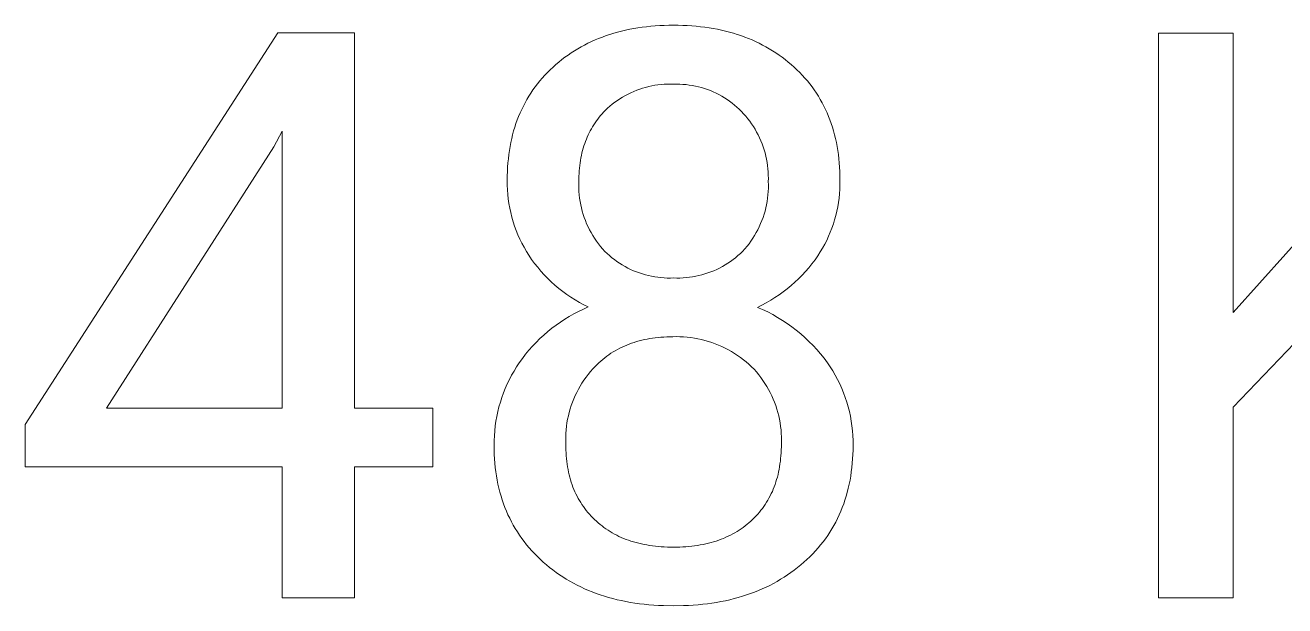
# Model space of a CAD drawing. Header units: millimetres. Extents: x -2542 to 6192, y -257 to 5845.
# Drawn here: x 4411.5 to 4596, y 432.5 to 517.4 of the extents above; entities that cross this region are included whole.
import ezdxf

# ---------------------------------------------------------------- set-up
doc = ezdxf.new("R2010")
doc.units = ezdxf.units.MM
doc.header["$MEASUREMENT"] = 0
doc.layers.add('Domyślny', color=7, linetype='Continuous', true_color=0x000000)

msp = doc.modelspace()

# ---------------------------------------------------------------- linework, layer by layer
at = {"layer": 'Domyślny', "color": 18, "lineweight": 15, "true_color": 0x000000}
for p, q in [((4498.9, 516.58), (4499.49, 516.72)), ((4499.49, 516.72), (4500.09, 516.84)), ((4500.09, 516.84), (4500.69, 516.96)), ((4500.69, 516.96), (4501.3, 517.06)), ((4501.3, 517.06), (4501.93, 517.15)), ((4501.93, 517.15), (4502.56, 517.22)), ((4502.56, 517.22), (4503.2, 517.29)), ((4503.2, 517.29), (4503.84, 517.34)), ((4503.84, 517.34), (4504.5, 517.39)), ((4504.5, 517.39), (4505.16, 517.41)), ((4505.16, 517.41), (4505.83, 517.43)), ((4505.83, 517.43), (4506.51, 517.44)), ((4506.51, 517.44), (4507.19, 517.43)), ((4507.19, 517.43), (4507.86, 517.41)), ((4507.86, 517.41), (4508.52, 517.39)), ((4508.52, 517.39), (4509.18, 517.34)), ((4509.18, 517.34), (4509.82, 517.29)), ((4509.82, 517.29), (4510.46, 517.22)), ((4510.46, 517.22), (4511.09, 517.15)), ((4511.09, 517.15), (4511.71, 517.06)), ((4511.71, 517.06), (4512.32, 516.96)), ((4512.32, 516.96), (4512.93, 516.84)), ((4512.93, 516.84), (4513.52, 516.72)), ((4513.52, 516.72), (4514.11, 516.58)), ((4411.54, 458.99), (4448.56, 516.31)), ((4448.56, 516.31), (4459.76, 516.31)), ((4459.76, 516.31), (4459.76, 461.37)), ((4493.47, 514.54), (4493.97, 514.8)), ((4493.97, 514.8), (4494.49, 515.05)), ((4494.49, 515.05), (4495.01, 515.28)), ((4495.01, 515.28), (4495.54, 515.5)), ((4495.54, 515.5), (4496.08, 515.71)), ((4496.08, 515.71), (4496.63, 515.91)), ((4496.63, 515.91), (4497.18, 516.09)), ((4497.18, 516.09), (4497.75, 516.27)), ((4497.75, 516.27), (4498.32, 516.43)), ((4498.32, 516.43), (4498.9, 516.58)), ((4514.11, 516.58), (4514.69, 516.43)), ((4514.69, 516.43), (4515.27, 516.27)), ((4515.27, 516.27), (4515.83, 516.09)), ((4515.83, 516.09), (4516.39, 515.91)), ((4516.39, 515.91), (4516.94, 515.71)), ((4516.94, 515.71), (4517.47, 515.5)), ((4517.47, 515.5), (4518.01, 515.28)), ((4518.01, 515.28), (4518.53, 515.05)), ((4518.53, 515.05), (4519.05, 514.8)), ((4519.05, 514.8), (4519.55, 514.54)), ((4577.56, 433.6), (4577.56, 516.29)), ((4577.56, 516.29), (4588.47, 516.29)), ((4588.47, 516.29), (4588.47, 475.4)), ((4588.47, 475.4), (4625.23, 516.29)), ((4490.6, 512.74), (4491.06, 513.07)), ((4491.06, 513.07), (4491.53, 513.39)), ((4491.53, 513.39), (4492, 513.7)), ((4492, 513.7), (4492.48, 513.99)), ((4492.48, 513.99), (4492.97, 514.27)), ((4492.97, 514.27), (4493.47, 514.54)), ((4519.55, 514.54), (4520.05, 514.27)), ((4520.05, 514.27), (4520.54, 513.99)), ((4520.54, 513.99), (4521.02, 513.7)), ((4521.02, 513.7), (4521.5, 513.39)), ((4521.5, 513.39), (4521.96, 513.07)), ((4521.96, 513.07), (4522.42, 512.74)), ((4488.45, 510.91), (4488.86, 511.3)), ((4488.86, 511.3), (4489.28, 511.68)), ((4489.28, 511.68), (4489.72, 512.05)), ((4489.72, 512.05), (4490.16, 512.4)), ((4490.16, 512.4), (4490.6, 512.74)), ((4522.42, 512.74), (4522.87, 512.4)), ((4522.87, 512.4), (4523.31, 512.05)), ((4523.31, 512.05), (4523.74, 511.68)), ((4523.74, 511.68), (4524.17, 511.3)), ((4524.17, 511.3), (4524.58, 510.91)), ((4486.58, 508.85), (4486.92, 509.28)), ((4486.92, 509.28), (4487.28, 509.7)), ((4487.28, 509.7), (4487.66, 510.11)), ((4487.66, 510.11), (4488.05, 510.52)), ((4488.05, 510.52), (4488.45, 510.91)), ((4524.58, 510.91), (4524.99, 510.52)), ((4524.99, 510.52), (4525.37, 510.11)), ((4525.37, 510.11), (4525.75, 509.7)), ((4525.75, 509.7), (4526.11, 509.28)), ((4526.11, 509.28), (4526.46, 508.85)), ((4485.32, 507.05), (4485.61, 507.51)), ((4485.61, 507.51), (4485.92, 507.96)), ((4485.92, 507.96), (4486.24, 508.41)), ((4486.24, 508.41), (4486.58, 508.85)), ((4500.27, 507.56), (4499.86, 507.36)), ((4500.69, 507.74), (4500.27, 507.56)), ((4501.11, 507.92), (4500.69, 507.74)), ((4501.55, 508.07), (4501.11, 507.92)), ((4501.98, 508.22), (4501.55, 508.07)), ((4502.42, 508.34), (4501.98, 508.22)), ((4502.87, 508.46), (4502.42, 508.34)), ((4503.32, 508.55), (4502.87, 508.46)), ((4503.77, 508.64), (4503.32, 508.55)), ((4504.22, 508.7), (4503.77, 508.64)), ((4504.68, 508.75), (4504.22, 508.7)), ((4505.14, 508.79), (4504.68, 508.75)), ((4505.6, 508.81), (4505.14, 508.79)), ((4506.05, 508.81), (4505.6, 508.81)), ((4506.51, 508.8), (4506.05, 508.81)), ((4506.97, 508.81), (4506.51, 508.8)), ((4507.43, 508.8), (4506.97, 508.81)), ((4507.89, 508.78), (4507.43, 508.8)), ((4508.35, 508.74), (4507.89, 508.78)), ((4508.81, 508.68), (4508.35, 508.74)), ((4509.26, 508.61), (4508.81, 508.68)), ((4509.71, 508.52), (4509.26, 508.61)), ((4510.16, 508.42), (4509.71, 508.52)), ((4510.6, 508.3), (4510.16, 508.42)), ((4511.04, 508.17), (4510.6, 508.3)), ((4511.48, 508.02), (4511.04, 508.17)), ((4511.91, 507.86), (4511.48, 508.02)), ((4512.33, 507.68), (4511.91, 507.86)), ((4512.75, 507.49), (4512.33, 507.68)), ((4513.16, 507.28), (4512.75, 507.49)), ((4526.46, 508.85), (4526.8, 508.41)), ((4526.8, 508.41), (4527.12, 507.96)), ((4527.12, 507.96), (4527.43, 507.51)), ((4527.43, 507.51), (4527.72, 507.05)), ((4484.27, 505.11), (4484.51, 505.61)), ((4484.51, 505.61), (4484.77, 506.1)), ((4484.77, 506.1), (4485.03, 506.57)), ((4485.03, 506.57), (4485.32, 507.05)), ((4497.19, 505.58), (4496.84, 505.28)), ((4497.54, 505.87), (4497.19, 505.58)), ((4497.9, 506.15), (4497.54, 505.87)), ((4498.28, 506.42), (4497.9, 506.15)), ((4498.66, 506.67), (4498.28, 506.42)), ((4499.05, 506.92), (4498.66, 506.67)), ((4499.45, 507.14), (4499.05, 506.92)), ((4499.86, 507.36), (4499.45, 507.14)), ((4513.56, 507.06), (4513.16, 507.28)), ((4513.96, 506.82), (4513.56, 507.06)), ((4514.34, 506.58), (4513.96, 506.82)), ((4514.72, 506.31), (4514.34, 506.58)), ((4515.09, 506.04), (4514.72, 506.31)), ((4515.45, 505.75), (4515.09, 506.04)), ((4515.8, 505.45), (4515.45, 505.75)), ((4527.72, 507.05), (4528, 506.57)), ((4528, 506.57), (4528.27, 506.1)), ((4528.27, 506.1), (4528.53, 505.61)), ((4528.53, 505.61), (4528.77, 505.11)), ((4483.62, 503.57), (4483.82, 504.09)), ((4483.82, 504.09), (4484.04, 504.61)), ((4484.04, 504.61), (4484.27, 505.11)), ((4495.61, 503.96), (4495.4, 503.69)), ((4495.82, 504.22), (4495.61, 503.96)), ((4496.04, 504.47), (4495.82, 504.22)), ((4496.27, 504.72), (4496.04, 504.47)), ((4496.51, 504.96), (4496.27, 504.72)), ((4496.84, 505.28), (4496.51, 504.96)), ((4516.13, 505.14), (4515.8, 505.45)), ((4516.46, 504.82), (4516.13, 505.14)), ((4516.78, 504.47), (4516.46, 504.82)), ((4517.09, 504.12), (4516.78, 504.47)), ((4517.39, 503.75), (4517.09, 504.12)), ((4517.67, 503.38), (4517.39, 503.75)), ((4528.77, 505.11), (4529, 504.61)), ((4529, 504.61), (4529.22, 504.09)), ((4529.22, 504.09), (4529.42, 503.57)), ((4449.2, 501.94), (4447.95, 499.65)), ((4449.2, 461.37), (4449.2, 501.94)), ((4482.94, 501.4), (4483.09, 501.96)), ((4483.09, 501.96), (4483.25, 502.5)), ((4483.25, 502.5), (4483.43, 503.04)), ((4483.43, 503.04), (4483.62, 503.57)), ((4494.31, 502), (4494.16, 501.69)), ((4494.48, 502.29), (4494.31, 502)), ((4494.65, 502.58), (4494.48, 502.29)), ((4494.82, 502.87), (4494.65, 502.58)), ((4495.01, 503.15), (4494.82, 502.87)), ((4495.2, 503.42), (4495.01, 503.15)), ((4495.4, 503.69), (4495.2, 503.42)), ((4517.94, 502.99), (4517.67, 503.38)), ((4518.2, 502.6), (4517.94, 502.99)), ((4518.45, 502.2), (4518.2, 502.6)), ((4518.68, 501.79), (4518.45, 502.2)), ((4529.42, 503.57), (4529.61, 503.04)), ((4529.61, 503.04), (4529.79, 502.5)), ((4529.79, 502.5), (4529.95, 501.96)), ((4529.95, 501.96), (4530.1, 501.4)), ((4482.56, 499.68), (4482.67, 500.26)), ((4482.67, 500.26), (4482.8, 500.84)), ((4482.8, 500.84), (4482.94, 501.4)), ((4493.5, 500.1), (4493.39, 499.77)), ((4493.61, 500.43), (4493.5, 500.1)), ((4493.74, 500.76), (4493.61, 500.43)), ((4493.87, 501.07), (4493.74, 500.76)), ((4494.01, 501.39), (4493.87, 501.07)), ((4494.16, 501.69), (4494.01, 501.39)), ((4518.9, 501.37), (4518.68, 501.79)), ((4519.1, 500.95), (4518.9, 501.37)), ((4519.29, 500.52), (4519.1, 500.95)), ((4519.47, 500.08), (4519.29, 500.52)), ((4519.63, 499.64), (4519.47, 500.08)), ((4530.1, 501.4), (4530.24, 500.84)), ((4530.24, 500.84), (4530.36, 500.26)), ((4530.36, 500.26), (4530.47, 499.68)), ((4447.95, 499.65), (4423.47, 461.37)), ((4482.31, 497.89), (4482.38, 498.49)), ((4482.38, 498.49), (4482.46, 499.09)), ((4482.46, 499.09), (4482.56, 499.68)), ((4493.02, 498.38), (4492.95, 498.02)), ((4493.1, 498.74), (4493.02, 498.38)), ((4493.19, 499.09), (4493.1, 498.74)), ((4493.28, 499.43), (4493.19, 499.09)), ((4493.39, 499.77), (4493.28, 499.43)), ((4519.78, 499.19), (4519.63, 499.64)), ((4519.91, 498.74), (4519.78, 499.19)), ((4520.02, 498.29), (4519.91, 498.74)), ((4520.12, 497.83), (4520.02, 498.29)), ((4530.47, 499.68), (4530.57, 499.09)), ((4530.57, 499.09), (4530.65, 498.49)), ((4530.65, 498.49), (4530.72, 497.89)), ((4482.17, 496.02), (4482.2, 496.65)), ((4482.2, 496.65), (4482.25, 497.27)), ((4482.25, 497.27), (4482.31, 497.89)), ((4492.74, 496.53), (4492.7, 496.14)), ((4492.78, 496.91), (4492.74, 496.53)), ((4492.83, 497.29), (4492.78, 496.91)), ((4492.88, 497.66), (4492.83, 497.29)), ((4492.95, 498.02), (4492.88, 497.66)), ((4520.21, 497.36), (4520.12, 497.83)), ((4520.28, 496.9), (4520.21, 497.36)), ((4520.33, 496.43), (4520.28, 496.9)), ((4520.37, 495.96), (4520.33, 496.43)), ((4530.72, 497.89), (4530.78, 497.27)), ((4530.78, 497.27), (4530.83, 496.65)), ((4530.83, 496.65), (4530.86, 496.02)), ((4482.14, 494.72), (4482.15, 495.37)), ((4482.14, 494.04), (4482.14, 494.72)), ((4482.15, 495.37), (4482.17, 496.02)), ((4492.64, 494.55), (4492.63, 494.06)), ((4492.66, 495.36), (4492.64, 494.96)), ((4492.64, 494.96), (4492.64, 494.55)), ((4492.67, 495.75), (4492.66, 495.36)), ((4492.7, 496.14), (4492.67, 495.75)), ((4520.39, 495.49), (4520.37, 495.96)), ((4520.4, 495.02), (4520.39, 495.49)), ((4520.39, 494.55), (4520.4, 495.02)), ((4520.4, 494.06), (4520.39, 494.55)), ((4530.86, 496.02), (4530.88, 495.37)), ((4530.88, 495.37), (4530.89, 494.72)), ((4530.89, 494.72), (4530.89, 494.08)), ((4482.17, 493.36), (4482.14, 494.04)), ((4482.22, 492.68), (4482.17, 493.36)), ((4482.29, 492.01), (4482.22, 492.68)), ((4492.63, 494.06), (4492.63, 493.58)), ((4492.63, 493.58), (4492.65, 493.09)), ((4492.65, 493.09), (4492.69, 492.61)), ((4520.34, 492.61), (4520.38, 493.09)), ((4520.38, 493.09), (4520.4, 493.58)), ((4520.4, 493.58), (4520.4, 494.06)), ((4530.82, 492.78), (4530.76, 492.14)), ((4530.86, 493.43), (4530.82, 492.78)), ((4530.89, 494.08), (4530.86, 493.43)), ((4482.39, 491.33), (4482.29, 492.01)), ((4482.51, 490.66), (4482.39, 491.33)), ((4492.69, 492.61), (4492.75, 492.12)), ((4492.75, 492.12), (4492.82, 491.64)), ((4492.82, 491.64), (4492.91, 491.16)), ((4492.91, 491.16), (4493.01, 490.69)), ((4520.02, 490.7), (4520.13, 491.17)), ((4520.13, 491.17), (4520.21, 491.65)), ((4520.21, 491.65), (4520.29, 492.13)), ((4520.29, 492.13), (4520.34, 492.61)), ((4530.56, 490.86), (4530.43, 490.22)), ((4530.67, 491.5), (4530.56, 490.86)), ((4530.76, 492.14), (4530.67, 491.5)), ((4482.66, 490), (4482.51, 490.66)), ((4482.82, 489.34), (4482.66, 490)), ((4483.01, 488.68), (4482.82, 489.34)), ((4493.01, 490.69), (4493.14, 490.22)), ((4493.14, 490.22), (4493.27, 489.75)), ((4493.27, 489.75), (4493.43, 489.29)), ((4493.43, 489.29), (4493.6, 488.83)), ((4519.45, 488.84), (4519.62, 489.3)), ((4519.62, 489.3), (4519.77, 489.76)), ((4519.77, 489.76), (4519.91, 490.22)), ((4519.91, 490.22), (4520.02, 490.7)), ((4530.11, 488.97), (4529.92, 488.35)), ((4530.28, 489.59), (4530.11, 488.97)), ((4530.43, 490.22), (4530.28, 489.59)), ((4483.22, 488.03), (4483.01, 488.68)), ((4483.46, 487.39), (4483.22, 488.03)), ((4483.71, 486.76), (4483.46, 487.39)), ((4493.6, 488.83), (4493.78, 488.38)), ((4493.78, 488.38), (4493.98, 487.94)), ((4493.98, 487.94), (4494.2, 487.5)), ((4494.2, 487.5), (4494.43, 487.08)), ((4518.63, 487.08), (4518.86, 487.51)), ((4518.86, 487.51), (4519.07, 487.95)), ((4519.07, 487.95), (4519.27, 488.39)), ((4519.27, 488.39), (4519.45, 488.84)), ((4529.47, 487.13), (4529.22, 486.54)), ((4529.7, 487.74), (4529.47, 487.13)), ((4529.92, 488.35), (4529.7, 487.74)), ((4483.99, 486.14), (4483.71, 486.76)), ((4484.29, 485.53), (4483.99, 486.14)), ((4484.61, 484.93), (4484.29, 485.53)), ((4494.43, 487.08), (4494.68, 486.66)), ((4494.68, 486.66), (4494.94, 486.25)), ((4494.94, 486.25), (4495.22, 485.84)), ((4495.22, 485.84), (4495.5, 485.45)), ((4495.5, 485.45), (4495.81, 485.07)), ((4517.27, 485.08), (4517.57, 485.46)), ((4517.57, 485.46), (4517.85, 485.85)), ((4517.85, 485.85), (4518.13, 486.25)), ((4518.13, 486.25), (4518.38, 486.66)), ((4518.38, 486.66), (4518.63, 487.08)), ((4528.65, 485.37), (4528.34, 484.8)), ((4528.94, 485.95), (4528.65, 485.37)), ((4529.22, 486.54), (4528.94, 485.95)), ((4484.95, 484.34), (4484.61, 484.93)), ((4485.31, 483.76), (4484.95, 484.34)), ((4485.72, 483.16), (4485.31, 483.76)), ((4495.81, 485.07), (4496.12, 484.7)), ((4496.12, 484.7), (4496.45, 484.34)), ((4496.45, 484.34), (4496.78, 484.02)), ((4496.78, 484.02), (4497.13, 483.71)), ((4497.13, 483.71), (4497.48, 483.41)), ((4497.48, 483.41), (4497.85, 483.13)), ((4515.23, 483.13), (4515.59, 483.41)), ((4515.59, 483.41), (4515.95, 483.71)), ((4515.95, 483.71), (4516.3, 484.02)), ((4516.3, 484.02), (4516.63, 484.34)), ((4516.63, 484.34), (4516.96, 484.7)), ((4516.96, 484.7), (4517.27, 485.08)), ((4527.66, 483.7), (4527.23, 483.1)), ((4528.01, 484.25), (4527.66, 483.7)), ((4528.34, 484.8), (4528.01, 484.25)), ((4486.16, 482.57), (4485.72, 483.16)), ((4486.61, 482), (4486.16, 482.57)), ((4487.08, 481.44), (4486.61, 482)), ((4497.85, 483.13), (4498.22, 482.85)), ((4498.22, 482.85), (4498.6, 482.59)), ((4498.6, 482.59), (4498.99, 482.35)), ((4498.99, 482.35), (4499.4, 482.12)), ((4499.4, 482.12), (4499.8, 481.9)), ((4499.8, 481.9), (4500.22, 481.69)), ((4500.22, 481.69), (4500.64, 481.5)), ((4512.41, 481.51), (4512.84, 481.7)), ((4512.84, 481.7), (4513.26, 481.9)), ((4513.26, 481.9), (4513.67, 482.12)), ((4513.67, 482.12), (4514.07, 482.35)), ((4514.07, 482.35), (4514.46, 482.6)), ((4514.46, 482.6), (4514.85, 482.86)), ((4514.85, 482.86), (4515.23, 483.13)), ((4526.32, 481.94), (4525.84, 481.38)), ((4526.79, 482.51), (4526.32, 481.94)), ((4527.23, 483.1), (4526.79, 482.51)), ((4487.57, 480.9), (4487.08, 481.44)), ((4488.08, 480.38), (4487.57, 480.9)), ((4488.6, 479.88), (4488.08, 480.38)), ((4489.14, 479.39), (4488.6, 479.88)), ((4500.64, 481.5), (4501.07, 481.33)), ((4501.07, 481.33), (4501.5, 481.17)), ((4501.5, 481.17), (4501.94, 481.03)), ((4501.94, 481.03), (4502.39, 480.9)), ((4502.39, 480.9), (4502.84, 480.78)), ((4502.84, 480.78), (4503.29, 480.69)), ((4503.29, 480.69), (4503.75, 480.6)), ((4503.75, 480.6), (4504.2, 480.54)), ((4504.2, 480.54), (4504.66, 480.49)), ((4504.66, 480.49), (4505.13, 480.45)), ((4505.13, 480.45), (4505.59, 480.43)), ((4505.59, 480.43), (4506.05, 480.43)), ((4506.05, 480.43), (4506.51, 480.44)), ((4506.51, 480.44), (4506.98, 480.43)), ((4506.98, 480.43), (4507.44, 480.43)), ((4507.44, 480.43), (4507.91, 480.45)), ((4507.91, 480.45), (4508.37, 480.49)), ((4508.37, 480.49), (4508.83, 480.54)), ((4508.83, 480.54), (4509.29, 480.61)), ((4509.29, 480.61), (4509.75, 480.69)), ((4509.75, 480.69), (4510.21, 480.79)), ((4510.21, 480.79), (4510.66, 480.9)), ((4510.66, 480.9), (4511.1, 481.03)), ((4511.1, 481.03), (4511.54, 481.17)), ((4511.54, 481.17), (4511.98, 481.33)), ((4511.98, 481.33), (4512.41, 481.51)), ((4524.28, 479.81), (4523.73, 479.33)), ((4524.82, 480.32), (4524.28, 479.81)), ((4525.34, 480.84), (4524.82, 480.32)), ((4525.84, 481.38), (4525.34, 480.84)), ((4489.7, 478.92), (4489.14, 479.39)), ((4490.28, 478.47), (4489.7, 478.92)), ((4490.87, 478.04), (4490.28, 478.47)), ((4491.47, 477.63), (4490.87, 478.04)), ((4521.98, 477.98), (4521.36, 477.57)), ((4522.58, 478.41), (4521.98, 477.98)), ((4523.16, 478.86), (4522.58, 478.41)), ((4523.73, 479.33), (4523.16, 478.86)), ((4492.08, 477.24), (4491.47, 477.63)), ((4492.71, 476.87), (4492.08, 477.24)), ((4493.35, 476.52), (4492.71, 476.87)), ((4493.3, 475.89), (4494.01, 476.2)), ((4494.01, 476.2), (4493.35, 476.52)), ((4519.45, 476.46), (4518.79, 476.14)), ((4518.79, 476.14), (4519.55, 475.81)), ((4520.1, 476.81), (4519.45, 476.46)), ((4520.74, 477.18), (4520.1, 476.81)), ((4521.36, 477.57), (4520.74, 477.18)), ((4489.93, 473.99), (4490.58, 474.41)), ((4490.58, 474.41), (4491.24, 474.82)), ((4491.24, 474.82), (4491.91, 475.2)), ((4491.91, 475.2), (4492.6, 475.55)), ((4492.6, 475.55), (4493.3, 475.89)), ((4519.55, 475.81), (4520.3, 475.46)), ((4520.3, 475.46), (4521.03, 475.08)), ((4521.03, 475.08), (4521.75, 474.67)), ((4521.75, 474.67), (4522.46, 474.24)), ((4522.46, 474.24), (4523.15, 473.78)), ((4487.49, 472.08), (4488.08, 472.59)), ((4488.08, 472.59), (4488.68, 473.08)), ((4488.68, 473.08), (4489.3, 473.54)), ((4489.3, 473.54), (4489.93, 473.99)), ((4523.15, 473.78), (4523.83, 473.31)), ((4523.83, 473.31), (4524.49, 472.8)), ((4524.49, 472.8), (4525.13, 472.28)), ((4485.84, 470.45), (4486.37, 471.01)), ((4486.37, 471.01), (4486.92, 471.56)), ((4486.92, 471.56), (4487.49, 472.08)), ((4499.66, 470.62), (4499.31, 470.47)), ((4500.01, 470.76), (4499.66, 470.62)), ((4500.37, 470.89), (4500.01, 470.76)), ((4500.74, 471.01), (4500.37, 470.89)), ((4501.1, 471.13), (4500.74, 471.01)), ((4501.48, 471.23), (4501.1, 471.13)), ((4501.86, 471.33), (4501.48, 471.23)), ((4502.25, 471.42), (4501.86, 471.33)), ((4502.64, 471.5), (4502.25, 471.42)), ((4503.03, 471.57), (4502.64, 471.5)), ((4503.43, 471.63), (4503.03, 471.57)), ((4503.84, 471.69), (4503.43, 471.63)), ((4504.25, 471.73), (4503.84, 471.69)), ((4504.67, 471.77), (4504.25, 471.73)), ((4505.1, 471.8), (4504.67, 471.77)), ((4505.52, 471.82), (4505.1, 471.8)), ((4505.96, 471.83), (4505.52, 471.82)), ((4506.4, 471.84), (4505.96, 471.83)), ((4506.93, 471.85), (4506.4, 471.84)), ((4507.45, 471.84), (4506.93, 471.85)), ((4507.98, 471.82), (4507.45, 471.84)), ((4508.51, 471.78), (4507.98, 471.82)), ((4509.04, 471.72), (4508.51, 471.78)), ((4509.56, 471.64), (4509.04, 471.72)), ((4510.08, 471.54), (4509.56, 471.64)), ((4510.6, 471.43), (4510.08, 471.54)), ((4511.11, 471.3), (4510.6, 471.43)), ((4511.62, 471.16), (4511.11, 471.3)), ((4512.12, 471), (4511.62, 471.16)), ((4512.62, 470.82), (4512.12, 471)), ((4513.11, 470.62), (4512.62, 470.82)), ((4513.59, 470.41), (4513.11, 470.62)), ((4525.13, 472.28), (4525.75, 471.73)), ((4525.75, 471.73), (4526.35, 471.16)), ((4526.35, 471.16), (4526.94, 470.57)), ((4526.94, 470.57), (4527.5, 469.96)), ((4598.59, 472.05), (4588.47, 461.55)), ((4483.92, 468.03), (4484.37, 468.66)), ((4484.37, 468.66), (4484.84, 469.27)), ((4484.84, 469.27), (4485.33, 469.87)), ((4485.33, 469.87), (4485.84, 470.45)), ((4496.43, 468.76), (4496.14, 468.52)), ((4496.73, 468.98), (4496.43, 468.76)), ((4497.03, 469.2), (4496.73, 468.98)), ((4497.34, 469.41), (4497.03, 469.2)), ((4497.66, 469.61), (4497.34, 469.41)), ((4497.98, 469.8), (4497.66, 469.61)), ((4498.3, 469.98), (4497.98, 469.8)), ((4498.63, 470.15), (4498.3, 469.98)), ((4498.97, 470.32), (4498.63, 470.15)), ((4499.31, 470.47), (4498.97, 470.32)), ((4514.07, 470.18), (4513.59, 470.41)), ((4514.54, 469.93), (4514.07, 470.18)), ((4515, 469.67), (4514.54, 469.93)), ((4515.45, 469.4), (4515, 469.67)), ((4515.89, 469.11), (4515.45, 469.4)), ((4516.32, 468.8), (4515.89, 469.11)), ((4516.75, 468.48), (4516.32, 468.8)), ((4527.5, 469.96), (4528.04, 469.34)), ((4528.04, 469.34), (4528.56, 468.69)), ((4528.56, 468.69), (4529.05, 468.03)), ((4482.79, 466.2), (4483.15, 466.82)), ((4483.15, 466.82), (4483.52, 467.43)), ((4483.52, 467.43), (4483.92, 468.03)), ((4494.67, 467.12), (4494.33, 466.73)), ((4495.03, 467.5), (4494.67, 467.12)), ((4495.3, 467.77), (4495.03, 467.5)), ((4495.57, 468.03), (4495.3, 467.77)), ((4495.85, 468.28), (4495.57, 468.03)), ((4496.14, 468.52), (4495.85, 468.28)), ((4517.16, 468.15), (4516.75, 468.48)), ((4517.56, 467.8), (4517.16, 468.15)), ((4517.94, 467.44), (4517.56, 467.8)), ((4518.3, 467.07), (4517.94, 467.44)), ((4518.65, 466.68), (4518.3, 467.07)), ((4529.05, 468.03), (4529.45, 467.43)), ((4529.45, 467.43), (4529.83, 466.83)), ((4529.83, 466.83), (4530.19, 466.21)), ((4482.15, 464.93), (4482.46, 465.57)), ((4482.46, 465.57), (4482.79, 466.2)), ((4493.1, 465.05), (4492.83, 464.6)), ((4493.39, 465.48), (4493.1, 465.05)), ((4493.69, 465.91), (4493.39, 465.48)), ((4494, 466.32), (4493.69, 465.91)), ((4494.33, 466.73), (4494, 466.32)), ((4518.98, 466.28), (4518.65, 466.68)), ((4519.29, 465.87), (4518.98, 466.28)), ((4519.6, 465.44), (4519.29, 465.87)), ((4519.89, 465.01), (4519.6, 465.44)), ((4520.16, 464.57), (4519.89, 465.01)), ((4530.19, 466.21), (4530.53, 465.58)), ((4530.53, 465.58), (4530.85, 464.94)), ((4481.36, 462.94), (4481.6, 463.61)), ((4481.6, 463.61), (4481.86, 464.27)), ((4481.86, 464.27), (4482.15, 464.93)), ((4492.11, 463.22), (4491.9, 462.74)), ((4492.33, 463.69), (4492.11, 463.22)), ((4492.57, 464.15), (4492.33, 463.69)), ((4492.83, 464.6), (4492.57, 464.15)), ((4520.42, 464.12), (4520.16, 464.57)), ((4520.66, 463.66), (4520.42, 464.12)), ((4520.89, 463.19), (4520.66, 463.66)), ((4521.1, 462.72), (4520.89, 463.19)), ((4530.85, 464.94), (4531.14, 464.28)), ((4531.14, 464.28), (4531.41, 463.62)), ((4531.41, 463.62), (4531.66, 462.95)), ((4423.47, 461.37), (4449.2, 461.37)), ((4459.76, 461.37), (4471.25, 461.37)), ((4471.25, 461.37), (4471.25, 452.79)), ((4480.77, 460.88), (4480.94, 461.57)), ((4480.94, 461.57), (4481.14, 462.26)), ((4481.14, 462.26), (4481.36, 462.94)), ((4491.37, 461.27), (4491.23, 460.77)), ((4491.53, 461.77), (4491.37, 461.27)), ((4491.71, 462.26), (4491.53, 461.77)), ((4491.9, 462.74), (4491.71, 462.26)), ((4521.29, 462.24), (4521.1, 462.72)), ((4521.47, 461.75), (4521.29, 462.24)), ((4521.64, 461.26), (4521.47, 461.75)), ((4531.66, 462.95), (4531.88, 462.27)), ((4531.88, 462.27), (4532.08, 461.58)), ((4532.08, 461.58), (4532.26, 460.89)), ((4588.47, 461.55), (4588.47, 433.6)), ((4480.39, 458.78), (4480.49, 459.48)), ((4480.49, 459.48), (4480.62, 460.18)), ((4480.62, 460.18), (4480.77, 460.88)), ((4491, 459.76), (4490.9, 459.24)), ((4491.1, 460.27), (4491, 459.76)), ((4491.23, 460.77), (4491.1, 460.27)), ((4521.78, 460.76), (4521.64, 461.26)), ((4521.91, 460.25), (4521.78, 460.76)), ((4522.02, 459.75), (4521.91, 460.25)), ((4522.11, 459.24), (4522.02, 459.75)), ((4532.26, 460.89), (4532.41, 460.19)), ((4532.41, 460.19), (4532.54, 459.49)), ((4532.54, 459.49), (4532.64, 458.78)), ((4411.54, 452.79), (4411.54, 458.99)), ((4480.26, 457.35), (4480.31, 458.07)), ((4480.31, 458.07), (4480.39, 458.78)), ((4490.73, 457.69), (4490.71, 457.17)), ((4490.77, 458.21), (4490.73, 457.69)), ((4490.83, 458.73), (4490.77, 458.21)), ((4490.9, 459.24), (4490.83, 458.73)), ((4522.19, 458.72), (4522.11, 459.24)), ((4522.25, 458.21), (4522.19, 458.72)), ((4522.29, 457.69), (4522.25, 458.21)), ((4522.31, 457.17), (4522.29, 457.69)), ((4532.64, 458.78), (4532.72, 458.07)), ((4532.72, 458.07), (4532.77, 457.36)), ((4480.22, 455.93), (4480.23, 456.64)), ((4480.23, 455.26), (4480.22, 455.93)), ((4480.23, 456.64), (4480.26, 457.35)), ((4490.71, 457.17), (4490.71, 456.65)), ((4490.71, 456.65), (4490.72, 456.13)), ((4490.72, 456.13), (4490.72, 455.69)), ((4522.3, 455.7), (4522.31, 456.13)), ((4522.32, 456.65), (4522.31, 457.17)), ((4522.31, 456.13), (4522.32, 456.65)), ((4532.77, 457.36), (4532.8, 456.64)), ((4532.8, 456.64), (4532.8, 455.93)), ((4532.8, 455.93), (4532.8, 455.26)), ((4480.25, 454.61), (4480.23, 455.26)), ((4480.29, 453.96), (4480.25, 454.61)), ((4480.33, 453.32), (4480.29, 453.96)), ((4490.72, 455.69), (4490.74, 455.26)), ((4490.74, 455.26), (4490.76, 454.83)), ((4490.76, 454.83), (4490.79, 454.41)), ((4490.79, 454.41), (4490.82, 454)), ((4490.82, 454), (4490.87, 453.59)), ((4522.16, 453.61), (4522.2, 454.02)), ((4522.2, 454.02), (4522.24, 454.43)), ((4522.24, 454.43), (4522.27, 454.85)), ((4522.27, 454.85), (4522.29, 455.27)), ((4522.29, 455.27), (4522.3, 455.7)), ((4532.74, 453.95), (4532.69, 453.31)), ((4532.78, 454.6), (4532.74, 453.95)), ((4532.8, 455.26), (4532.78, 454.6)), ((4449.2, 452.79), (4411.54, 452.79)), ((4449.2, 433.6), (4449.2, 452.79)), ((4471.25, 452.79), (4459.76, 452.79)), ((4459.76, 452.79), (4459.76, 433.6)), ((4480.4, 452.69), (4480.33, 453.32)), ((4480.48, 452.07), (4480.4, 452.69)), ((4480.57, 451.46), (4480.48, 452.07)), ((4490.87, 453.59), (4490.92, 453.19)), ((4490.92, 453.19), (4490.99, 452.79)), ((4490.99, 452.79), (4491.06, 452.4)), ((4491.06, 452.4), (4491.14, 452.01)), ((4521.81, 451.67), (4521.9, 452.05)), ((4521.9, 452.05), (4521.97, 452.43)), ((4521.97, 452.43), (4522.04, 452.82)), ((4522.04, 452.82), (4522.1, 453.22)), ((4522.1, 453.22), (4522.16, 453.61)), ((4532.55, 452.06), (4532.46, 451.44)), ((4532.63, 452.68), (4532.55, 452.06)), ((4532.69, 453.31), (4532.63, 452.68)), ((4480.67, 450.85), (4480.57, 451.46)), ((4480.79, 450.25), (4480.67, 450.85)), ((4480.93, 449.67), (4480.79, 450.25)), ((4491.14, 452.01), (4491.22, 451.63)), ((4491.22, 451.63), (4491.32, 451.26)), ((4491.32, 451.26), (4491.42, 450.89)), ((4491.42, 450.89), (4491.53, 450.53)), ((4491.53, 450.53), (4491.65, 450.18)), ((4521.25, 449.88), (4521.38, 450.23)), ((4521.38, 450.23), (4521.5, 450.58)), ((4521.5, 450.58), (4521.61, 450.94)), ((4521.61, 450.94), (4521.72, 451.3)), ((4521.72, 451.3), (4521.81, 451.67)), ((4532.24, 450.24), (4532.1, 449.65)), ((4532.36, 450.83), (4532.24, 450.24)), ((4532.46, 451.44), (4532.36, 450.83)), ((4481.08, 449.09), (4480.93, 449.67)), ((4481.24, 448.51), (4481.08, 449.09)), ((4481.41, 447.95), (4481.24, 448.51)), ((4491.65, 450.18), (4491.78, 449.83)), ((4491.78, 449.83), (4491.92, 449.49)), ((4491.92, 449.49), (4492.06, 449.15)), ((4492.06, 449.15), (4492.22, 448.82)), ((4492.22, 448.82), (4492.38, 448.5)), ((4492.38, 448.5), (4492.55, 448.18)), ((4520.49, 448.23), (4520.66, 448.54)), ((4520.66, 448.54), (4520.82, 448.87)), ((4520.82, 448.87), (4520.98, 449.2)), ((4520.98, 449.2), (4521.12, 449.54)), ((4521.12, 449.54), (4521.25, 449.88)), ((4531.8, 448.49), (4531.62, 447.93)), ((4531.96, 449.06), (4531.8, 448.49)), ((4532.1, 449.65), (4531.96, 449.06)), ((4481.61, 447.4), (4481.41, 447.95)), ((4481.81, 446.85), (4481.61, 447.4)), ((4482.03, 446.31), (4481.81, 446.85)), ((4492.55, 448.18), (4492.72, 447.87)), ((4492.72, 447.87), (4492.91, 447.56)), ((4492.91, 447.56), (4493.1, 447.26)), ((4493.1, 447.26), (4493.3, 446.97)), ((4493.3, 446.97), (4493.51, 446.68)), ((4493.51, 446.68), (4493.73, 446.4)), ((4519.31, 446.44), (4519.53, 446.72)), ((4519.53, 446.72), (4519.74, 447.01)), ((4519.74, 447.01), (4519.94, 447.3)), ((4519.94, 447.3), (4520.13, 447.61)), ((4520.13, 447.61), (4520.32, 447.91)), ((4520.32, 447.91), (4520.49, 448.23)), ((4531.23, 446.82), (4531.01, 446.29)), ((4531.43, 447.37), (4531.23, 446.82)), ((4531.62, 447.93), (4531.43, 447.37)), ((4482.26, 445.78), (4482.03, 446.31)), ((4482.51, 445.26), (4482.26, 445.78)), ((4482.77, 444.75), (4482.51, 445.26)), ((4483.04, 444.24), (4482.77, 444.75)), ((4493.73, 446.4), (4493.96, 446.12)), ((4493.96, 446.12), (4494.19, 445.85)), ((4494.19, 445.85), (4494.43, 445.59)), ((4494.43, 445.59), (4494.68, 445.33)), ((4494.68, 445.33), (4494.94, 445.08)), ((4494.94, 445.08), (4495.2, 444.83)), ((4495.2, 444.83), (4495.47, 444.59)), ((4517.56, 444.62), (4517.83, 444.86)), ((4517.83, 444.86), (4518.09, 445.11)), ((4518.09, 445.11), (4518.35, 445.36)), ((4518.35, 445.36), (4518.6, 445.62)), ((4518.6, 445.62), (4518.84, 445.89)), ((4518.84, 445.89), (4519.08, 446.16)), ((4519.08, 446.16), (4519.31, 446.44)), ((4530.27, 444.72), (4530, 444.22)), ((4530.53, 445.23), (4530.27, 444.72)), ((4530.78, 445.76), (4530.53, 445.23)), ((4531.01, 446.29), (4530.78, 445.76)), ((4483.33, 443.75), (4483.04, 444.24)), ((4483.64, 443.26), (4483.33, 443.75)), ((4483.95, 442.78), (4483.64, 443.26)), ((4495.47, 444.59), (4495.74, 444.36)), ((4495.74, 444.36), (4496.03, 444.14)), ((4496.03, 444.14), (4496.31, 443.92)), ((4496.31, 443.92), (4496.61, 443.71)), ((4496.61, 443.71), (4496.91, 443.51)), ((4496.91, 443.51), (4497.22, 443.32)), ((4497.22, 443.32), (4497.53, 443.13)), ((4497.53, 443.13), (4497.85, 442.96)), ((4497.85, 442.96), (4498.18, 442.79)), ((4514.85, 442.79), (4515.18, 442.97)), ((4515.18, 442.97), (4515.5, 443.14)), ((4515.5, 443.14), (4515.81, 443.33)), ((4515.81, 443.33), (4516.12, 443.53)), ((4516.12, 443.53), (4516.42, 443.73)), ((4516.42, 443.73), (4516.71, 443.94)), ((4516.71, 443.94), (4517, 444.16)), ((4517, 444.16), (4517.28, 444.38)), ((4517.28, 444.38), (4517.56, 444.62)), ((4529.4, 443.23), (4529.09, 442.75)), ((4529.71, 443.72), (4529.4, 443.23)), ((4530, 444.22), (4529.71, 443.72)), ((4484.28, 442.31), (4483.95, 442.78)), ((4484.63, 441.85), (4484.28, 442.31)), ((4484.99, 441.4), (4484.63, 441.85)), ((4485.36, 440.95), (4484.99, 441.4)), ((4498.18, 442.79), (4498.51, 442.62)), ((4498.51, 442.62), (4498.85, 442.47)), ((4498.85, 442.47), (4499.2, 442.32)), ((4499.2, 442.32), (4499.55, 442.18)), ((4499.55, 442.18), (4499.91, 442.05)), ((4499.91, 442.05), (4500.27, 441.93)), ((4500.27, 441.93), (4500.64, 441.82)), ((4500.64, 441.82), (4501.02, 441.71)), ((4501.02, 441.71), (4501.41, 441.61)), ((4501.41, 441.61), (4501.8, 441.52)), ((4501.8, 441.52), (4502.19, 441.43)), ((4502.19, 441.43), (4502.6, 441.36)), ((4502.6, 441.36), (4503.01, 441.29)), ((4503.01, 441.29), (4503.42, 441.23)), ((4503.42, 441.23), (4503.85, 441.18)), ((4503.85, 441.18), (4504.27, 441.14)), ((4504.27, 441.14), (4504.71, 441.1)), ((4504.71, 441.1), (4505.15, 441.07)), ((4505.15, 441.07), (4505.6, 441.05)), ((4505.6, 441.05), (4506.05, 441.04)), ((4506.05, 441.04), (4506.51, 441.04)), ((4506.51, 441.04), (4506.97, 441.04)), ((4506.97, 441.04), (4507.43, 441.05)), ((4507.43, 441.05), (4507.88, 441.07)), ((4507.88, 441.07), (4508.32, 441.1)), ((4508.32, 441.1), (4508.75, 441.14)), ((4508.75, 441.14), (4509.18, 441.18)), ((4509.18, 441.18), (4509.6, 441.23)), ((4509.6, 441.23), (4510.02, 441.29)), ((4510.02, 441.29), (4510.43, 441.36)), ((4510.43, 441.36), (4510.83, 441.44)), ((4510.83, 441.44), (4511.23, 441.52)), ((4511.23, 441.52), (4511.62, 441.61)), ((4511.62, 441.61), (4512, 441.71)), ((4512, 441.71), (4512.38, 441.82)), ((4512.38, 441.82), (4512.75, 441.93)), ((4512.75, 441.93), (4513.12, 442.06)), ((4513.12, 442.06), (4513.48, 442.19)), ((4513.48, 442.19), (4513.83, 442.33)), ((4513.83, 442.33), (4514.18, 442.48)), ((4514.18, 442.48), (4514.52, 442.63)), ((4514.52, 442.63), (4514.85, 442.79)), ((4528.05, 441.37), (4527.68, 440.92)), ((4528.41, 441.82), (4528.05, 441.37)), ((4528.76, 442.28), (4528.41, 441.82)), ((4529.09, 442.75), (4528.76, 442.28)), ((4485.75, 440.52), (4485.36, 440.95)), ((4486.15, 440.09), (4485.75, 440.52)), ((4486.56, 439.67), (4486.15, 440.09)), ((4486.99, 439.26), (4486.56, 439.67)), ((4487.43, 438.85), (4486.99, 439.26)), ((4526.04, 439.23), (4525.59, 438.83)), ((4526.47, 439.64), (4526.04, 439.23)), ((4526.89, 440.06), (4526.47, 439.64)), ((4527.29, 440.49), (4526.89, 440.06)), ((4527.68, 440.92), (4527.29, 440.49)), ((4487.89, 438.46), (4487.43, 438.85)), ((4488.35, 438.08), (4487.89, 438.46)), ((4488.82, 437.71), (4488.35, 438.08)), ((4489.3, 437.35), (4488.82, 437.71)), ((4489.79, 437.01), (4489.3, 437.35)), ((4523.71, 437.32), (4523.22, 436.98)), ((4524.19, 437.68), (4523.71, 437.32)), ((4524.67, 438.05), (4524.19, 437.68)), ((4525.13, 438.43), (4524.67, 438.05)), ((4525.59, 438.83), (4525.13, 438.43)), ((4490.29, 436.68), (4489.79, 437.01)), ((4490.79, 436.36), (4490.29, 436.68)), ((4491.31, 436.05), (4490.79, 436.36)), ((4491.84, 435.76), (4491.31, 436.05)), ((4492.37, 435.48), (4491.84, 435.76)), ((4492.92, 435.21), (4492.37, 435.48)), ((4520.62, 435.45), (4520.07, 435.19)), ((4521.15, 435.73), (4520.62, 435.45)), ((4521.68, 436.03), (4521.15, 435.73)), ((4522.2, 436.33), (4521.68, 436.03)), ((4522.71, 436.65), (4522.2, 436.33)), ((4523.22, 436.98), (4522.71, 436.65)), ((4459.76, 433.6), (4449.2, 433.6)), ((4493.47, 434.95), (4492.92, 435.21)), ((4494.04, 434.71), (4493.47, 434.95)), ((4494.61, 434.48), (4494.04, 434.71)), ((4495.19, 434.26), (4494.61, 434.48)), ((4495.78, 434.05), (4495.19, 434.26)), ((4496.39, 433.86), (4495.78, 434.05)), ((4497, 433.68), (4496.39, 433.86)), ((4497.62, 433.51), (4497, 433.68)), ((4515.99, 433.67), (4515.37, 433.5)), ((4516.6, 433.85), (4515.99, 433.67)), ((4517.2, 434.04), (4516.6, 433.85)), ((4517.79, 434.24), (4517.2, 434.04)), ((4518.37, 434.46), (4517.79, 434.24)), ((4518.95, 434.69), (4518.37, 434.46)), ((4519.51, 434.93), (4518.95, 434.69)), ((4520.07, 435.19), (4519.51, 434.93)), ((4588.47, 433.6), (4577.56, 433.6)), ((4498.24, 433.35), (4497.62, 433.51)), ((4498.88, 433.21), (4498.24, 433.35)), ((4499.53, 433.08), (4498.88, 433.21)), ((4500.19, 432.96), (4499.53, 433.08)), ((4500.85, 432.86), (4500.19, 432.96)), ((4501.53, 432.76), (4500.85, 432.86)), ((4502.21, 432.68), (4501.53, 432.76)), ((4502.91, 432.61), (4502.21, 432.68)), ((4503.61, 432.56), (4502.91, 432.61)), ((4504.32, 432.51), (4503.61, 432.56)), ((4505.04, 432.48), (4504.32, 432.51)), ((4506.51, 432.46), (4505.04, 432.48)), ((4507.97, 432.48), (4506.51, 432.46)), ((4508.69, 432.51), (4507.97, 432.48)), ((4509.4, 432.55), (4508.69, 432.51)), ((4510.1, 432.61), (4509.4, 432.55)), ((4510.79, 432.68), (4510.1, 432.61)), ((4511.47, 432.76), (4510.79, 432.68)), ((4512.14, 432.85), (4511.47, 432.76)), ((4512.8, 432.96), (4512.14, 432.85)), ((4513.46, 433.07), (4512.8, 432.96)), ((4514.1, 433.2), (4513.46, 433.07)), ((4514.74, 433.34), (4514.1, 433.2)), ((4515.37, 433.5), (4514.74, 433.34))]:
    msp.add_line(p, q, dxfattribs=at)

doc.saveas('drawing.dxf')
